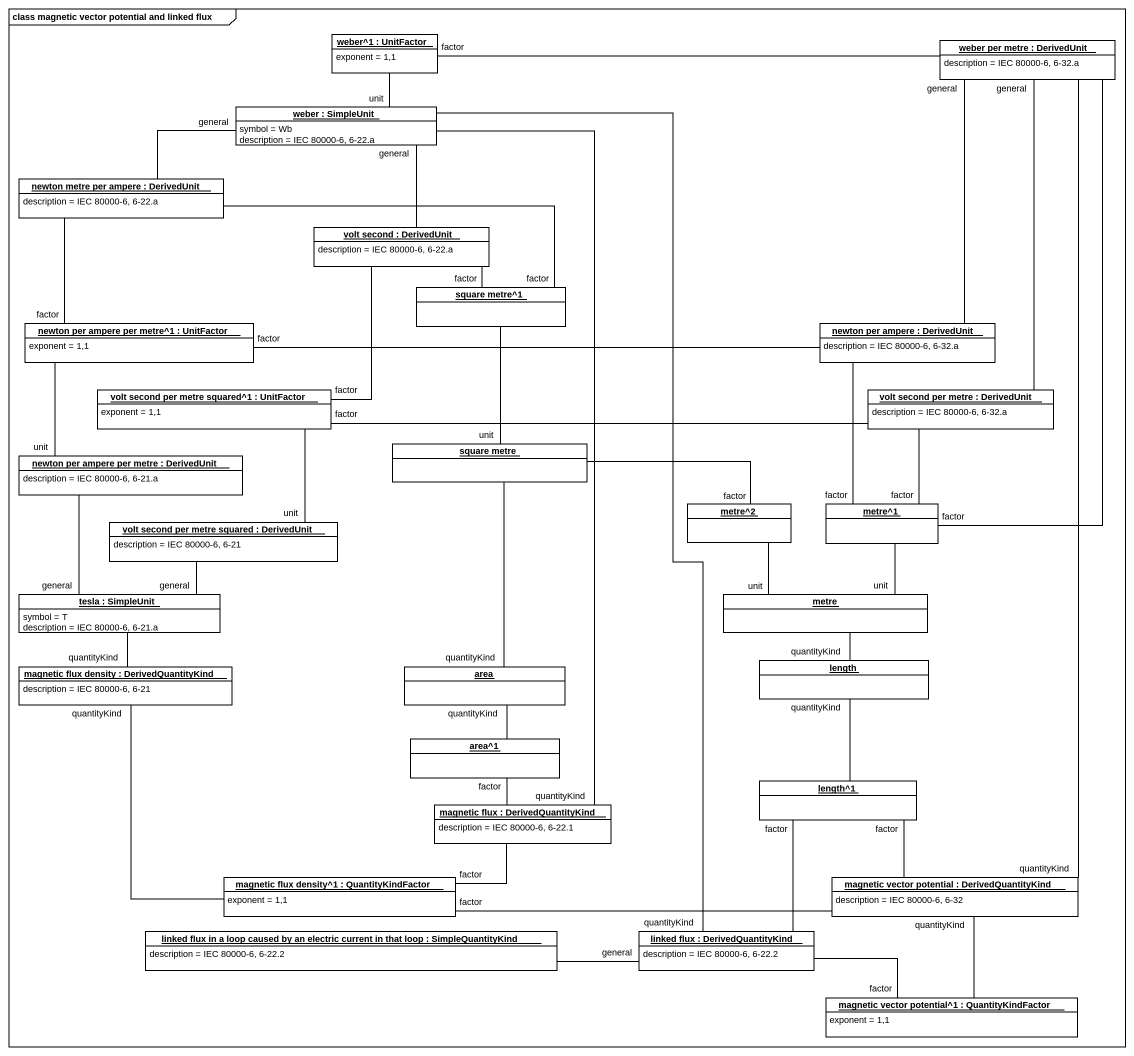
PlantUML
@startuml
mainframe class magnetic vector potential and linked flux
hide circle
hide empty members
object "weber^1 : UnitFactor" as weber_1 #FFFFFF {
  exponent = 1,1
}
object "weber per metre : DerivedUnit" as weber_per_metre #FFFFFF {
  description = IEC 80000-6, 6-32.a
}
object "weber : SimpleUnit" as weber #FFFFFF {
  symbol = Wb
  description = IEC 80000-6, 6-22.a
}
object "newton metre per ampere : DerivedUnit" as newton_metre_per_ampere #FFFFFF {
  description = IEC 80000-6, 6-22.a
}
object "volt second : DerivedUnit" as volt_second #FFFFFF {
  description = IEC 80000-6, 6-22.a
}
object "square metre^1" as square_metre_1 #FFFFFF
object "newton per ampere per metre^1 : UnitFactor" as newton_per_ampere_per_metre #FFFFFF {
  exponent = 1,1
}
object "newton per ampere : DerivedUnit" as newton_per_ampere #FFFFFF {
  description = IEC 80000-6, 6-32.a
}
object "volt second per metre squared^1 : UnitFactor" as volt_second_per_metre #FFFFFF {
  exponent = 1,1
}
object "volt second per metre : DerivedUnit" as volt_second_per_metre_2 #FFFFFF {
  description = IEC 80000-6, 6-32.a
}
object "newton per ampere per metre : DerivedUnit" as newton_per_ampere_per_metre_2 #FFFFFF {
  description = IEC 80000-6, 6-21.a
}
object "square metre" as square_metre #FFFFFF
object "volt second per metre squared : DerivedUnit" as volt_second_per_metre_3 #FFFFFF {
  description = IEC 80000-6, 6-21
}
object "metre^2" as metre_2 #FFFFFF
object "metre^1" as metre_1 #FFFFFF
object "tesla : SimpleUnit" as tesla #FFFFFF {
  symbol = T
  description = IEC 80000-6, 6-21.a
}
object metre #FFFFFF
object "magnetic flux density : DerivedQuantityKind" as magnetic_flux_density #FFFFFF {
  description = IEC 80000-6, 6-21
}
object area #FFFFFF
object length #FFFFFF
object "area^1" as area_1 #FFFFFF
object "magnetic flux : DerivedQuantityKind" as magnetic_flux #FFFFFF {
  description = IEC 80000-6, 6-22.1
}
object "length^1" as length_1 #FFFFFF
object "magnetic flux density^1 : QuantityKindFactor" as magnetic_flux_density_1 #FFFFFF {
  exponent = 1,1
}
object "magnetic vector potential : DerivedQuantityKind" as magnetic_vector_potential #FFFFFF {
  description = IEC 80000-6, 6-32
}
object "linked flux in a loop caused by an electric current in that loop : SimpleQuantityKind" as linked_flux_in_a_loop #FFFFFF {
  description = IEC 80000-6, 6-22.2
}
object "linked flux : DerivedQuantityKind" as linked_flux #FFFFFF {
  description = IEC 80000-6, 6-22.2
}
object "magnetic vector potential^1 : QuantityKindFactor" as magnetic_vector_potential_1 #FFFFFF {
  exponent = 1,1
}
weber_1 -right- weber_per_metre : factor
weber_per_metre -- newton_per_ampere : general
weber_per_metre -- volt_second_per_metre_2 : general
weber_per_metre -- magnetic_vector_potential : quantityKind
weber -up- weber_1 : unit
weber -left- newton_metre_per_ampere : general
weber -- volt_second : general
weber -- magnetic_flux : quantityKind
weber -- linked_flux : quantityKind
square_metre_1 -left- newton_metre_per_ampere : factor
square_metre_1 -up- volt_second : factor
newton_per_ampere_per_metre -up- newton_metre_per_ampere : factor
newton_per_ampere_per_metre -right- newton_per_ampere : factor
volt_second_per_metre -up- volt_second : factor
volt_second_per_metre -right- volt_second_per_metre_2 : factor
newton_per_ampere_per_metre_2 -up- newton_per_ampere_per_metre : unit
square_metre -up- square_metre_1 : unit
square_metre -- area : quantityKind
volt_second_per_metre_3 -up- volt_second_per_metre : unit
metre_2 -left- square_metre : factor
metre_1 -up- weber_per_metre : factor
metre_1 -up- newton_per_ampere : factor
metre_1 -up- volt_second_per_metre_2 : factor
tesla -up- newton_per_ampere_per_metre_2 : general
tesla -up- volt_second_per_metre_3 : general
tesla -- magnetic_flux_density : quantityKind
metre -up- metre_2 : unit
metre -up- metre_1 : unit
metre -- length : quantityKind
magnetic_flux_density -- magnetic_flux_density_1 : quantityKind
area -- area_1 : quantityKind
length -- length_1 : quantityKind
area_1 -- magnetic_flux : factor
length_1 -- magnetic_vector_potential : factor
length_1 -- linked_flux : factor
magnetic_flux_density_1 -right- magnetic_flux : factor
magnetic_flux_density_1 -right- magnetic_vector_potential : factor
magnetic_vector_potential -- magnetic_vector_potential_1 : quantityKind
linked_flux_in_a_loop -right- linked_flux : general
magnetic_vector_potential_1 -left- linked_flux : factor
@enduml
